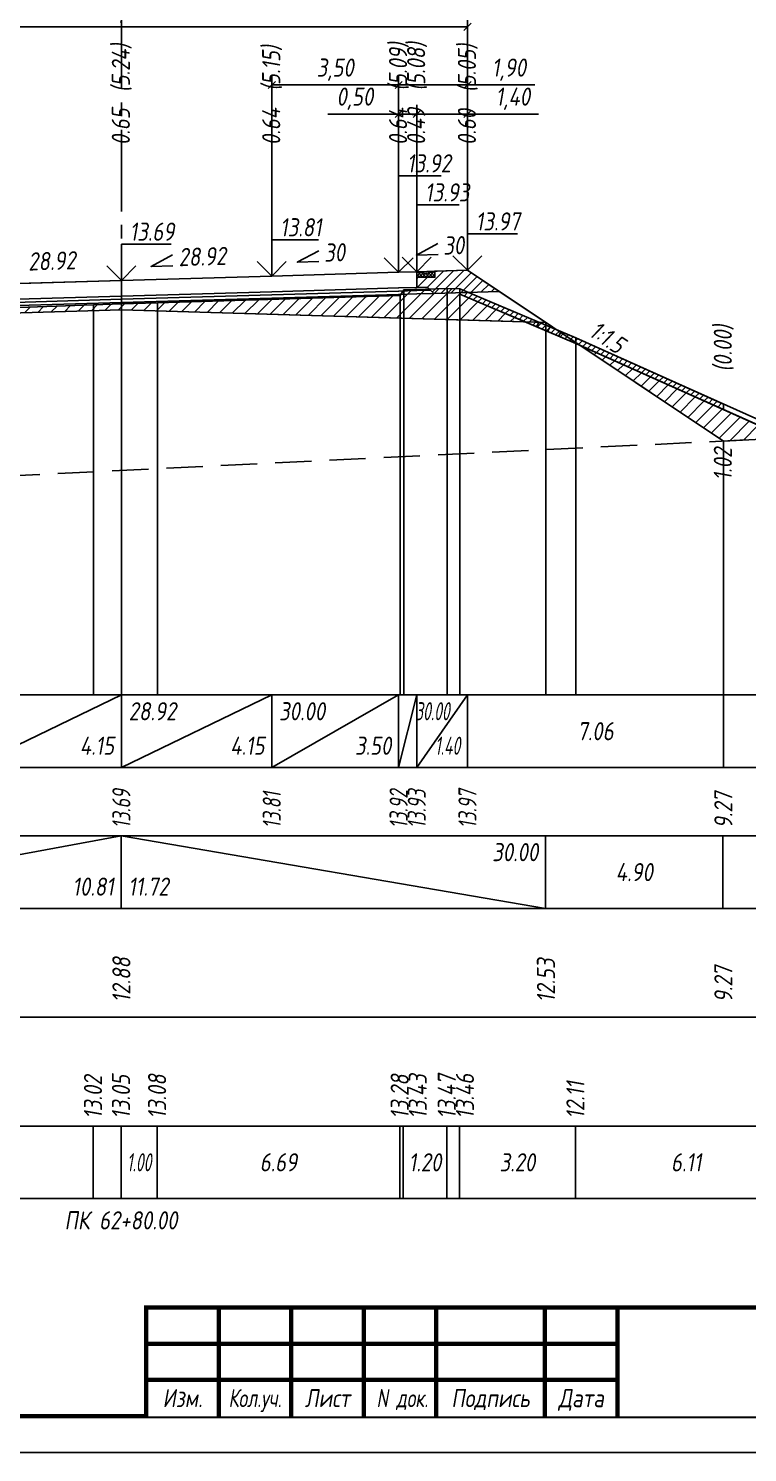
# Model space of a CAD drawing. Extents: x -717 to 1451, y -133302 to 233.
# Drawn here: x 183.7 to 282.9, y -98918.4 to -98722.1 of the extents above; entities that cross this region are included whole.
import ezdxf
from ezdxf.enums import TextEntityAlignment as Align

# ---------------------------------------------------------------- set-up
doc = ezdxf.new("R2010")
doc.units = 0
doc.linetypes.add('осевая2', pattern=[1.125, 0.75, -0.125, 0.125, -0.125])
doc.linetypes.add('штриховая', pattern=[0.75, 0.5, -0.25])
for name, color, linetype in [('Зарамочное оформление', 7, 'Continuous'), ('Интерполированный поперечник', 2, 'Continuous'), ('Код_510', 7, 'Continuous'), ('Код_514', 1, 'Continuous'), ('Код_516', 1, 'Continuous'), ('Контур_0', 7, 'Continuous'), ('Контур_2521', 7, 'Continuous'), ('Контур_2564', 7, 'Continuous'), ('Контур_2660', 7, 'Continuous'), ('Контур_2665', 7, 'Continuous'), ('Контур_400', 7, 'Continuous'), ('Контур_508', 7, 'Continuous'), ('Контур_512', 7, 'Continuous'), ('Контур_513', 7, 'Continuous'), ('Контур_818', 7, 'Continuous'), ('Красный поперечник', 1, 'Continuous'), ('Объём_2501', 7, 'Continuous'), ('Объём_2564', 7, 'Continuous'), ('Объём_2650', 7, 'Continuous'), ('Объём_2660', 7, 'Continuous'), ('Объём_2661', 7, 'Continuous'), ('Объём_2665', 7, 'Continuous'), ('Объём_2666', 7, 'Continuous'), ('Объём_2667', 7, 'Continuous'), ('Объём_2668', 7, 'Continuous'), ('Объём_2669', 7, 'Continuous'), ('Объём_2675', 7, 'Continuous'), ('Ось', 1, 'осевая2'), ('Откосы', 7, 'Continuous'), ('Отметки покрытия', 7, 'Continuous'), ('Подписи поперечников', 7, 'Continuous'), ('Рабочие отметки', 7, 'Continuous'), ('Рабочие отметки доп.', 7, 'Continuous'), ('Таблица', 7, 'Continuous'), ('Уклоны проезжей части', 7, 'Continuous'), ('Черный поперечник', 3, 'Continuous')]:
    doc.layers.add(name, color=color, linetype=linetype)
for name, color, linetype, true_color in [('Контур_2540', 2, 'Continuous', 0xffff00), ('Контур_2560', 2, 'Continuous', 0xffff00), ('Контур_2561', 7, 'Continuous', 0xff8040), ('Контур_2562', 3, 'Continuous', 0x00ff00), ('Контур_2563', 7, 'Continuous', 0xff8000), ('Контур_2570', 7, 'Continuous', 0x80ff00), ('Контур_2736', 4, 'Continuous', 0x00ffff), ('Контур_2737', 4, 'Continuous', 0x00ffff), ('Контур_2738', 4, 'Continuous', 0x00ffff), ('Контур_2739', 4, 'Continuous', 0x00ffff), ('Контур_2741', 4, 'Continuous', 0x00ffff), ('Контур_2742', 4, 'Continuous', 0x00ffff), ('Контур_2743', 4, 'Continuous', 0x00ffff), ('Контур_2744', 7, 'Continuous', 0xa4ffff), ('Контур_2745', 7, 'Continuous', 0xa4ffff), ('Контур_2747', 4, 'Continuous', 0x00ffff), ('Контур_2748', 4, 'Continuous', 0x00ffff), ('Контур_2749', 4, 'Continuous', 0x00ffff), ('Контур_2750', 4, 'Continuous', 0x00ffff), ('Контур_2751', 4, 'Continuous', 0x00ffff), ('Контур_2752', 4, 'Continuous', 0x00ffff), ('Контур_402', 7, 'Continuous', 0xff6464), ('Контур_703', 4, 'Continuous', 0x00ffff), ('Контур_705', 4, 'Continuous', 0x00ffff), ('Контур_707', 4, 'Continuous', 0x00ffff), ('Контур_720', 131, 'Continuous', 0xaaffff), ('Объём_2500', 7, 'Continuous', 0xc0c0c0), ('Объём_2520', 7, 'Continuous', 0x80ffff), ('Объём_2540', 2, 'Continuous', 0xffff00), ('Объём_2560', 2, 'Continuous', 0xffff00), ('Объём_2561', 7, 'Continuous', 0xff8040), ('Объём_2562', 3, 'Continuous', 0x00ff00), ('Объём_2563', 7, 'Continuous', 0xff8000), ('Объём_2570', 7, 'Continuous', 0x80ff00), ('Объём_2580', 3, 'Continuous', 0x00ff00), ('Объём_2600', 7, 'Continuous', 0x808000)]:
    doc.layers.add(name, color=color, linetype=linetype, true_color=true_color)
doc.styles.get("Standard").update_dxf_attribs({"font": 'txt', "height": 2.5})
doc.styles.add('М', font='romand.shx', dxfattribs={"width": 0.8, "oblique": 10, "height": 2.5})
doc.dimstyles.new('ISO-25', dxfattribs={"dimtxt": 2.5, "dimasz": 2.5, "dimexe": 1.25, "dimexo": 0.625, "dimtad": 1, "dimtxsty": 'Standard', "dimcen": 2.5, "dimadec": 0, "dimazin": 0, "dimtfac": 1, "dimtmove": 0, "dimatfit": 3, "dimfxl": 1, "dimarcsym": 0})

# ---------------------------------------------------------------- blocks, each defined once
blk = doc.blocks.new('_Oblique')
at = {"color": 0, "linetype": 'ByBlock', "lineweight": -2}
blk.add_line((-0.5, -0.5), (0.5, 0.5), dxfattribs=at)
blk = doc.blocks.new('*D1970')
at = {"color": 0, "lineweight": -2, "transparency": 16777216}
for p, q in [((237.27, -98755.11), (237.27, -98732.68)), ((244.27, -98754.9), (244.27, -98732.68)), ((237.27, -98733.93), (244.27, -98733.93)), ((244.27, -98733.93), (254.08, -98733.93))]:
    blk.add_line(p, q, dxfattribs=at)
at = {"layer": 'Defpoints', "color": 0, "transparency": 16777216}
for p in [(244.27, -98733.93), (237.27, -98755.73), (244.27, -98755.52)]:
    blk.add_point(p, dxfattribs=at)
at = {"color": 0, "lineweight": -2, "transparency": 16777216, "rotation": 180}
blk.add_blockref('_Oblique', (237.27, -98733.93), dxfattribs=at)
at = {"color": 0, "lineweight": -2, "transparency": 16777216}
blk.add_blockref('_Oblique', (244.27, -98733.93), dxfattribs=at)
at = {"color": 0, "transparency": 16777216, "insert": (250.54, -98731.82), "char_height": 2.5, "width": 8.75, "attachment_point": 5, "style": 'М'}
blk.add_mtext('1,40', dxfattribs=at)
blk = doc.blocks.new('*D1972')
at = {"color": 0, "lineweight": -2, "transparency": 16777216}
for p, q in [((234.77, -98755.18), (234.77, -98732.68)), ((237.27, -98755.11), (237.27, -98732.68)), ((234.77, -98733.93), (224.98, -98733.93)), ((237.27, -98733.93), (234.77, -98733.93))]:
    blk.add_line(p, q, dxfattribs=at)
at = {"layer": 'Defpoints', "color": 0, "transparency": 16777216}
for p in [(237.27, -98733.93), (234.77, -98755.81), (237.27, -98755.73)]:
    blk.add_point(p, dxfattribs=at)
at = {"color": 0, "lineweight": -2, "transparency": 16777216, "rotation": 180}
blk.add_blockref('_Oblique', (234.77, -98733.93), dxfattribs=at)
at = {"color": 0, "lineweight": -2, "transparency": 16777216}
blk.add_blockref('_Oblique', (237.27, -98733.93), dxfattribs=at)
at = {"color": 0, "transparency": 16777216, "insert": (228.74, -98731.82), "char_height": 2.5, "width": 9.1667, "attachment_point": 5, "style": 'М'}
blk.add_mtext('0,50', dxfattribs=at)
blk = doc.blocks.new('*D1974')
at = {"color": 0, "lineweight": -2, "transparency": 16777216}
for p, q in [((217.27, -98755.71), (217.27, -98728.68)), ((234.77, -98755.18), (234.77, -98728.68)), ((234.77, -98729.93), (217.27, -98729.93))]:
    blk.add_line(p, q, dxfattribs=at)
at = {"layer": 'Defpoints', "color": 0, "transparency": 16777216}
for p in [(217.27, -98729.93), (217.27, -98756.33), (234.77, -98755.81)]:
    blk.add_point(p, dxfattribs=at)
at = {"color": 0, "lineweight": -2, "transparency": 16777216, "rotation": 180}
blk.add_blockref('_Oblique', (217.27, -98729.93), dxfattribs=at)
at = {"color": 0, "lineweight": -2, "transparency": 16777216}
blk.add_blockref('_Oblique', (234.77, -98729.93), dxfattribs=at)
at = {"color": 0, "transparency": 16777216, "insert": (226.02, -98727.82), "char_height": 2.5, "width": 9.5833, "attachment_point": 5, "style": 'М'}
blk.add_mtext('3,50', dxfattribs=at)
blk = doc.blocks.new('*D1975')
at = {"color": 0, "lineweight": -2, "transparency": 16777216}
for p, q in [((234.77, -98755.18), (234.77, -98728.68)), ((244.27, -98754.9), (244.27, -98728.68)), ((234.77, -98729.93), (244.27, -98729.93)), ((244.27, -98729.93), (253.54, -98729.93))]:
    blk.add_line(p, q, dxfattribs=at)
at = {"layer": 'Defpoints', "color": 0, "transparency": 16777216}
for p in [(234.77, -98729.93), (234.77, -98755.81), (244.27, -98755.52)]:
    blk.add_point(p, dxfattribs=at)
at = {"color": 0, "lineweight": -2, "transparency": 16777216, "rotation": 180}
blk.add_blockref('_Oblique', (234.77, -98729.93), dxfattribs=at)
at = {"color": 0, "lineweight": -2, "transparency": 16777216}
blk.add_blockref('_Oblique', (244.27, -98729.93), dxfattribs=at)
at = {"color": 0, "transparency": 16777216, "insert": (250, -98727.82), "char_height": 2.5, "width": 8.75, "attachment_point": 5, "style": 'М'}
blk.add_mtext('1,90', dxfattribs=at)
blk = doc.blocks.new('*D1977')
at = {"color": 0, "lineweight": -2, "transparency": 16777216}
for p, q in [((148.77, -98757.79), (148.77, -98720.68)), ((244.27, -98754.9), (244.27, -98720.68)), ((148.77, -98721.93), (244.27, -98721.93))]:
    blk.add_line(p, q, dxfattribs=at)
at = {"layer": 'Defpoints', "color": 0, "transparency": 16777216}
for p in [(244.27, -98721.93), (244.27, -98755.52), (148.77, -98758.41)]:
    blk.add_point(p, dxfattribs=at)
at = {"color": 0, "lineweight": -2, "transparency": 16777216, "rotation": 180}
blk.add_blockref('_Oblique', (148.77, -98721.93), dxfattribs=at)
at = {"color": 0, "lineweight": -2, "transparency": 16777216}
blk.add_blockref('_Oblique', (244.27, -98721.93), dxfattribs=at)
at = {"color": 0, "transparency": 16777216, "insert": (196.52, -98719.82), "char_height": 2.5, "width": 10.4167, "attachment_point": 5, "style": 'М'}
blk.add_mtext('19,10', dxfattribs=at)
blk = doc.blocks.new('Штамп')
at = {"linetype": 'Continuous'}
blk.add_wipeout([(199.95, -411.25), (384.95, -411.25), (384.95, -426.25), (199.95, -426.25)], dxfattribs=at).dxf.layer = 'Зарамочное оформление'
at = {"layer": 'Зарамочное оформление', "linetype": 'Continuous', "lineweight": -3, "const_width": 0.6, "flags": 128}
for points in [[(199.95, -426.25), (199.95, -411.25), (384.95, -411.25)], [(209.95, -411.25), (209.95, -426.25)], [(219.95, -411.25), (219.95, -426.25)], [(229.95, -411.25), (229.95, -426.25)], [(239.95, -411.25), (239.95, -426.25)], [(254.95, -411.25), (254.95, -426.25)], [(264.95, -411.25), (264.95, -426.25)], [(374.95, -411.25), (374.95, -426.25)], [(199.95, -416.25), (264.95, -416.25)], [(374.95, -418.25), (384.95, -418.25)], [(199.95, -421.25), (264.95, -421.25)]]:
    blk.add_lwpolyline(points, dxfattribs=at)
at = {"linetype": 'Continuous', "insert": (319.95, -419.17), "char_height": 5, "width": 110, "attachment_point": 5, "style": 'М'}
blk.add_mtext('{\\Q10;\\W0.8;43/23-Р-ЗП2-1}', dxfattribs=at)
at = {"layer": 'Зарамочное оформление', "linetype": 'Continuous', "style": 'М', "oblique": 10}
for s, width, p in [('Лист', 0.8, (379.95, -414.66)), ('Изм.', 0.8, (204.95, -423.75)), ('Кол.уч.', 0.7, (214.95, -423.75)), ('Лист', 0.8, (224.95, -423.75)), ('N док.', 0.7, (235.28, -423.75)), ('Подпись', 0.8, (247.45, -423.75)), ('Дата', 0.8, (259.95, -423.75))]:
    blk.add_text(s, height=2.5, dxfattribs=dict(at, width=width)).set_placement(p, align=Align.MIDDLE_CENTER)
blk = doc.blocks.new('шифр')
blk.add_blockref('Штамп', (0, -98547))

msp = doc.modelspace()

# ---------------------------------------------------------------- hatches: boundary and pattern name
h = msp.add_hatch()
h.set_pattern_fill('ANSI37', color=256, scale=0.1)
h.set_pattern_definition([(45, (238.51828, -98755.92197), (-0.22451, 0.22451), []), (135, (238.51828, -98755.92197), (-0.22451, -0.22451), [])])
h.paths.add_polyline_path([(237.268, -98755.672), (237.268, -98756.425), (239.774, -98756.425), (239.768, -98755.597), (238.511, -98755.922)])
at = {"layer": 'Объём_2563'}
h = msp.add_hatch(dxfattribs=at)
h.set_pattern_fill('ANSI31', color=256, scale=0.3)
h.paths.add_polyline_path([(238.768, -98757.777), (239.642, -98758.651), (248.646, -98758.381), (244.268, -98755.462), (239.768, -98755.597), (239.774, -98756.425), (237.268, -98756.425), (237.268, -98757.822)])
at = {"layer": 'Объём_2570'}
h = msp.add_hatch(dxfattribs=at)
h.set_pattern_fill('ANSI31', color=256, scale=0.2)
h.paths.add_polyline_path([(279.576, -98774.662), (259.217, -98765.552), (243.211, -98758.766), (243.211, -98758.016), (259.217, -98764.802), (279.576, -98773.912)])
at = {"layer": 'Объём_2600'}
h = msp.add_hatch(dxfattribs=at)
h.set_pattern_fill('ANSI31', color=6, scale=0.4)
h.paths.add_polyline_path([(201.503, -98759.946), (234.972, -98758.924), (235.472, -98758.174), (241.474, -98758.002), (243.211, -98758.016), (243.211, -98758.766), (252.238, -98762.594), (196.518, -98760.922), (196.518, -98760.102)])
h = msp.add_hatch(dxfattribs=at)
h.set_pattern_fill('ANSI31', color=6, scale=0.4)
h.paths.add_polyline_path([(196.518, -98760.922), (142.482, -98762.543), (127.563, -98772.489), (141.989, -98762.255), (141.989, -98761.505), (142.793, -98761.492), (148.715, -98761.05), (149.215, -98761.8), (157.813, -98761.475), (192.655, -98760.223), (196.518, -98760.102)])
h = msp.add_hatch(dxfattribs=at)
h.set_pattern_fill('HONEY', color=5, scale=0.3)
h.paths.add_polyline_path([(259.217, -98765.552), (252.238, -98762.594), (255.094, -98762.679), (259.785, -98765.806)])
h = msp.add_hatch(dxfattribs=at)
h.set_pattern_fill('ANSI31', color=6, scale=0.4)
h.paths.add_polyline_path([(288.318, -98778.573), (279.576, -98779), (259.785, -98765.806)])

# ---------------------------------------------------------------- linework, layer by layer
at = {"flags": 128}
msp.add_lwpolyline([(-30.054, -98918.421), (389.946, -98918.421), (389.946, -98621.421), (-30.054, -98621.421)], close=True, dxfattribs=at)
at = {"const_width": 0.6, "flags": 128}
msp.add_lwpolyline([(-10.054, -98913.421), (384.946, -98913.421), (384.946, -98626.421), (-10.054, -98626.421)], close=True, dxfattribs=at)
msp.add_lwpolyline([(237.268, -98755.672), (237.268, -98756.425), (239.774, -98756.425), (239.768, -98755.597), (238.511, -98755.922), (237.268, -98755.672)])
at = {"layer": 'Код_510'}
for p, q in [((192.601, -98883.421), (192.601, -98873.421)), ((196.464, -98883.421), (196.464, -98873.421)), ((201.449, -98883.421), (201.449, -98873.421)), ((234.918, -98883.421), (234.918, -98873.421)), ((235.418, -98883.421), (235.418, -98873.421)), ((241.419, -98883.421), (241.419, -98873.421)), ((243.157, -98883.421), (243.157, -98873.421)), ((259.162, -98883.421), (259.162, -98873.421))]:
    msp.add_line(p, q, dxfattribs=at)
at = {"layer": 'Код_514'}
for p, q in [((175.768, -98824), (196.518, -98814)), ((196.518, -98824), (196.518, -98814)), ((196.518, -98824), (217.268, -98814)), ((217.268, -98824), (217.268, -98814)), ((217.268, -98824), (234.768, -98814)), ((234.768, -98824), (234.768, -98814)), ((234.768, -98824), (237.268, -98814)), ((237.268, -98824), (237.268, -98814)), ((237.268, -98824), (244.268, -98814)), ((244.268, -98824), (244.268, -98814)), ((279.576, -98824), (279.576, -98814))]:
    msp.add_line(p, q, dxfattribs=at)
at = {"layer": 'Код_516'}
for p, q in [((142.427, -98843.421), (196.464, -98833.421)), ((196.464, -98843.421), (196.464, -98833.421)), ((196.464, -98833.421), (255.04, -98843.421)), ((255.04, -98843.421), (255.04, -98833.421)), ((279.521, -98843.421), (279.521, -98833.421))]:
    msp.add_line(p, q, dxfattribs=at)
at = {"layer": 'Контур_0', "flags": 128}
for points in [[(196.518, -98756.872), (175.768, -98757.472), (158.268, -98757.997), (158.268, -98757.997), (158.268, -98757.997), (158.268, -98757.997), (158.268, -98757.997), (155.768, -98758.072), (155.768, -98760.222), (158.268, -98760.147), (158.268, -98760.147), (158.268, -98760.147), (158.268, -98760.147), (158.268, -98760.147), (158.268, -98760.147), (175.768, -98759.622), (196.518, -98759.022), (196.518, -98756.872)], [(196.518, -98756.872), (217.268, -98756.272), (234.768, -98755.747), (234.768, -98755.747), (234.768, -98755.747), (234.768, -98755.747), (234.768, -98755.747), (234.768, -98755.747), (237.268, -98755.672), (237.268, -98757.822), (234.768, -98757.897), (234.768, -98757.897), (234.768, -98757.897), (234.768, -98757.897), (234.768, -98757.897), (234.768, -98757.897), (217.268, -98758.422), (196.518, -98759.022), (196.518, -98756.872)], [(244.268, -98755.462), (244.268, -98755.462)], [(244.268, -98755.462), (279.576, -98779), (279.576, -98779), (279.576, -98779), (279.576, -98779), (279.576, -98779), (279.576, -98779), (279.576, -98779), (279.576, -98779), (279.576, -98779), (279.576, -98779), (279.576, -98779), (279.576, -98779), (279.576, -98779), (279.576, -98779), (279.576, -98779)], [(244.268, -98755.462), (279.576, -98779), (279.576, -98779), (279.576, -98779), (279.576, -98779), (279.576, -98779), (279.576, -98779), (279.576, -98779), (279.576, -98779), (279.576, -98779), (279.576, -98779), (279.576, -98779), (279.576, -98779), (279.576, -98779), (279.576, -98779), (279.576, -98779), (279.576, -98779), (279.576, -98779), (279.576, -98779), (279.576, -98779), (279.576, -98779), (279.576, -98779), (279.576, -98779), (279.576, -98779), (279.576, -98779), (279.576, -98779), (279.576, -98779), (279.576, -98779), (279.576, -98779), (279.576, -98779)], [(196.518, -98759.022), (175.768, -98759.622), (158.268, -98760.147), (158.268, -98760.147), (158.268, -98760.147), (158.268, -98760.147), (158.268, -98760.147), (158.268, -98760.147), (155.768, -98760.222), (154.268, -98760.267), (153.34, -98761.195), (155.768, -98761.122), (158.268, -98761.047), (158.268, -98761.047), (158.268, -98761.047), (158.268, -98761.047), (158.268, -98761.047), (158.268, -98761.047), (175.768, -98760.522), (196.518, -98759.922), (196.518, -98759.022)], [(196.518, -98759.022), (217.268, -98758.422), (234.768, -98757.897), (234.768, -98757.897), (234.768, -98757.897), (234.768, -98757.897), (234.768, -98757.897), (234.768, -98757.897), (237.268, -98757.822), (238.768, -98757.777), (239.642, -98758.651), (237.268, -98758.722), (234.768, -98758.797), (234.768, -98758.797), (234.768, -98758.797), (234.768, -98758.797), (234.768, -98758.797), (234.768, -98758.797), (217.268, -98759.322), (196.518, -98759.922), (196.518, -98759.022)], [(237.268, -98757.822), (238.768, -98757.777), (239.642, -98758.651), (248.646, -98758.381)]]:
    msp.add_lwpolyline(points, dxfattribs=at)
at = {"layer": 'Контур_2521', "color": 250, "flags": 128}
for points in [[(196.518, -98759.472), (217.268, -98758.872), (234.768, -98758.347), (234.768, -98758.347), (234.768, -98758.347), (234.768, -98758.347), (234.768, -98758.347), (234.768, -98758.347), (237.268, -98758.272), (239.205, -98758.214)], [(196.518, -98759.472), (175.768, -98760.072), (158.268, -98760.597), (158.268, -98760.597), (158.268, -98760.597), (158.268, -98760.597), (158.268, -98760.597), (158.268, -98760.597), (155.768, -98760.672), (153.804, -98760.731)]]:
    msp.add_lwpolyline(points, dxfattribs=at)
at = {"layer": 'Контур_2540', "flags": 128}
for points in [[(196.518, -98760.922), (255.094, -98762.679), (248.646, -98758.381), (239.642, -98758.651), (237.268, -98758.722), (234.768, -98758.797), (217.268, -98759.322), (196.518, -98759.922), (196.518, -98760.922)], [(175.768, -98760.522), (158.268, -98761.047), (155.768, -98761.122), (153.34, -98761.195), (144.088, -98761.472), (142.482, -98762.543), (196.518, -98760.922), (196.518, -98759.922), (175.768, -98760.522)]]:
    msp.add_lwpolyline(points, dxfattribs=at)
at = {"layer": 'Контур_2560', "flags": 128}
msp.add_lwpolyline([(237.268, -98755.672), (244.268, -98755.462), (244.268, -98755.462), (244.268, -98755.462)], dxfattribs=at)
at = {"layer": 'Контур_2561', "flags": 128}
msp.add_lwpolyline([(237.268, -98755.672), (237.268, -98755.672), (244.268, -98755.462), (244.268, -98755.462), (237.268, -98755.672)], dxfattribs=at)
at = {"layer": 'Контур_2562', "flags": 128}
msp.add_lwpolyline([(244.268, -98755.462), (244.268, -98755.462), (244.268, -98755.462), (244.268, -98755.462), (244.268, -98755.462)], dxfattribs=at)
at = {"layer": 'Контур_2563', "flags": 128}
msp.add_lwpolyline([(238.768, -98757.777), (239.642, -98758.651), (248.646, -98758.381), (244.268, -98755.462), (237.268, -98755.672), (237.268, -98757.822), (238.768, -98757.777)], dxfattribs=at)
at = {"layer": 'Контур_2564', "flags": 128}
msp.add_lwpolyline([(237.268, -98755.672), (244.268, -98755.462)], dxfattribs=at)
at = {"layer": 'Контур_2570', "flags": 128}
msp.add_lwpolyline([(80, -98794.75), (86.975, -98791.197), (88.081, -98790.314), (102.525, -98788.494), (105.365, -98788.249), (105.365, -98788.249), (107.534, -98786.698), (141.989, -98762.255), (141.989, -98761.505), (142.793, -98761.492), (148.715, -98761.05), (149.215, -98761.8), (157.813, -98761.475), (192.655, -98760.223), (196.518, -98760.102), (201.503, -98759.946), (234.972, -98758.924), (235.472, -98758.174), (241.474, -98758.002), (243.211, -98758.016), (243.211, -98758.766), (259.217, -98765.552), (289.791, -98779.233)], dxfattribs=at)
at = {"layer": 'Контур_2660', "flags": 128}
for points in [[(142.482, -98762.543), (196.518, -98760.922)], [(196.518, -98760.922), (255.094, -98762.679)]]:
    msp.add_lwpolyline(points, dxfattribs=at)
at = {"layer": 'Контур_2665', "flags": 128}
msp.add_lwpolyline([(244.268, -98755.462), (244.268, -98755.462)], dxfattribs=at)
at = {"layer": 'Контур_2736', "flags": 128}
msp.add_lwpolyline([(244.268, -98755.462), (279.576, -98779)], dxfattribs=at)
at = {"layer": 'Контур_2737', "flags": 128}
msp.add_lwpolyline([(279.576, -98779), (279.576, -98779)], dxfattribs=at)
at = {"layer": 'Контур_2738', "flags": 128}
msp.add_lwpolyline([(279.576, -98779), (279.576, -98779)], dxfattribs=at)
at = {"layer": 'Контур_2739', "flags": 128}
msp.add_lwpolyline([(279.576, -98779), (279.576, -98779)], dxfattribs=at)
at = {"layer": 'Контур_2741', "flags": 128}
msp.add_lwpolyline([(279.576, -98779), (279.576, -98779)], dxfattribs=at)
at = {"layer": 'Контур_2742', "flags": 128}
msp.add_lwpolyline([(279.576, -98779), (279.576, -98779)], dxfattribs=at)
at = {"layer": 'Контур_2743', "flags": 128}
msp.add_lwpolyline([(279.576, -98779), (279.576, -98779)], dxfattribs=at)
at = {"layer": 'Контур_2744', "flags": 128}
msp.add_lwpolyline([(279.576, -98779), (279.576, -98779)], dxfattribs=at)
msp.add_lwpolyline([(279.576, -98779), (279.576, -98779)], dxfattribs=at)
msp.add_lwpolyline([(279.576, -98779), (279.576, -98779)], dxfattribs=at)
msp.add_lwpolyline([(279.576, -98779), (279.576, -98779)], dxfattribs=at)
msp.add_lwpolyline([(279.576, -98779), (279.576, -98779)], dxfattribs=at)
msp.add_lwpolyline([(279.576, -98779), (279.576, -98779)], dxfattribs=at)
at = {"layer": 'Контур_2745', "flags": 128}
msp.add_lwpolyline([(279.576, -98779), (279.576, -98779)], dxfattribs=at)
msp.add_lwpolyline([(279.576, -98779), (279.576, -98779)], dxfattribs=at)
msp.add_lwpolyline([(279.576, -98779), (279.576, -98779)], dxfattribs=at)
msp.add_lwpolyline([(279.576, -98779), (279.576, -98779)], dxfattribs=at)
msp.add_lwpolyline([(279.576, -98779), (279.576, -98779)], dxfattribs=at)
msp.add_lwpolyline([(279.576, -98779), (279.576, -98779)], dxfattribs=at)
at = {"layer": 'Контур_2747', "flags": 128}
msp.add_lwpolyline([(279.576, -98779), (279.576, -98779)], dxfattribs=at)
at = {"layer": 'Контур_2748', "flags": 128}
msp.add_lwpolyline([(279.576, -98779), (279.576, -98779)], dxfattribs=at)
at = {"layer": 'Контур_2749', "flags": 128}
msp.add_lwpolyline([(279.576, -98779), (279.576, -98779)], dxfattribs=at)
at = {"layer": 'Контур_2750', "flags": 128}
msp.add_lwpolyline([(279.576, -98779), (279.576, -98779)], dxfattribs=at)
at = {"layer": 'Контур_2751', "flags": 128}
msp.add_lwpolyline([(279.576, -98779), (279.576, -98779)], dxfattribs=at)
at = {"layer": 'Контур_2752', "flags": 128}
msp.add_lwpolyline([(279.576, -98779), (279.576, -98779)], dxfattribs=at)
at = {"layer": 'Контур_400', "flags": 128}
for points in [[(155.768, -98758.072), (158.268, -98757.997), (158.268, -98757.997), (158.268, -98757.997), (158.268, -98757.997), (158.268, -98757.997), (158.268, -98757.997), (175.768, -98757.472), (196.518, -98756.872)], [(196.518, -98756.872), (217.268, -98756.272), (234.768, -98755.747), (234.768, -98755.747), (234.768, -98755.747), (234.768, -98755.747), (234.768, -98755.747), (234.768, -98755.747), (237.268, -98755.672)]]:
    msp.add_lwpolyline(points, dxfattribs=at)
at = {"layer": 'Контур_402', "flags": 128}
msp.add_lwpolyline([(142.482, -98762.543), (196.518, -98760.922), (255.094, -98762.679)], dxfattribs=at)
at = {"layer": 'Контур_508', "flags": 128}
msp.add_lwpolyline([(105, -98787.531), (142.482, -98762.543), (196.518, -98760.922), (255.094, -98762.679), (279.576, -98779)], dxfattribs=at)
at = {"layer": 'Контур_512', "flags": 128}
msp.add_lwpolyline([(105, -98787.531), (142.482, -98762.543), (196.518, -98760.922), (255.094, -98762.679), (279.576, -98779)], dxfattribs=at)
at = {"layer": 'Контур_513', "flags": 128}
msp.add_lwpolyline([(105, -98787.531), (142.482, -98762.543), (196.518, -98760.922), (255.094, -98762.679), (279.576, -98779)], dxfattribs=at)
at = {"layer": 'Контур_703', "flags": 128}
for points in [[(244.268, -98755.462), (279.576, -98779)], [(279.576, -98779), (279.576, -98779)]]:
    msp.add_lwpolyline(points, dxfattribs=at)
at = {"layer": 'Контур_705', "flags": 128}
msp.add_lwpolyline([(279.576, -98779), (279.576, -98779)], dxfattribs=at)
at = {"layer": 'Контур_707', "flags": 128}
msp.add_lwpolyline([(279.576, -98779), (279.576, -98779)], dxfattribs=at)
at = {"layer": 'Контур_720', "flags": 128}
msp.add_lwpolyline([(279.576, -98779), (279.576, -98779)], dxfattribs=at)
at = {"layer": 'Контур_818', "flags": 128}
msp.add_lwpolyline([(105, -98788.281), (105.365, -98788.249), (105.365, -98788.249), (107.534, -98786.698), (141.989, -98762.255), (141.989, -98761.505), (142.793, -98761.492), (148.715, -98761.05), (149.215, -98761.8), (157.813, -98761.475), (192.655, -98760.223), (196.518, -98760.102), (201.503, -98759.946), (234.972, -98758.924), (235.472, -98758.174), (241.474, -98758.002), (243.211, -98758.016), (243.211, -98758.766), (259.217, -98765.552), (279.576, -98774.662)], dxfattribs=at)
at = {"layer": 'Красный поперечник'}
for p, q in [((175.768, -98757.472), (196.518, -98756.872)), ((196.518, -98756.872), (217.268, -98756.272)), ((217.268, -98756.272), (234.768, -98755.747)), ((234.768, -98755.747), (237.268, -98755.672)), ((237.268, -98755.672), (244.268, -98755.462)), ((244.268, -98755.462), (279.576, -98779)), ((196.518, -98760.922), (196.518, -98814)), ((255.094, -98762.679), (255.094, -98814)), ((279.576, -98779), (279.576, -98814))]:
    msp.add_line(p, q, dxfattribs=at)
at = {"layer": 'Объём_2500', "flags": 128}
for points in [[(196.518, -98756.872), (175.768, -98757.472), (158.268, -98757.997), (158.268, -98757.997), (158.268, -98757.997), (158.268, -98757.997), (158.268, -98757.997), (155.768, -98758.072), (155.768, -98760.222), (158.268, -98760.147), (158.268, -98760.147), (158.268, -98760.147), (158.268, -98760.147), (158.268, -98760.147), (158.268, -98760.147), (175.768, -98759.622), (196.518, -98759.022), (196.518, -98756.872)], [(196.518, -98756.872), (217.268, -98756.272), (234.768, -98755.747), (234.768, -98755.747), (234.768, -98755.747), (234.768, -98755.747), (234.768, -98755.747), (234.768, -98755.747), (237.268, -98755.672), (237.268, -98757.822), (234.768, -98757.897), (234.768, -98757.897), (234.768, -98757.897), (234.768, -98757.897), (234.768, -98757.897), (234.768, -98757.897), (217.268, -98758.422), (196.518, -98759.022), (196.518, -98756.872)]]:
    msp.add_lwpolyline(points, dxfattribs=at)
at = {"layer": 'Объём_2501', "flags": 128}
for points in [[(155.768, -98758.072), (158.268, -98757.997), (158.268, -98757.997), (158.268, -98757.997), (158.268, -98757.997), (158.268, -98757.997), (158.268, -98757.997), (175.768, -98757.472), (196.518, -98756.872)], [(196.518, -98756.872), (217.268, -98756.272), (234.768, -98755.747), (234.768, -98755.747), (234.768, -98755.747), (234.768, -98755.747), (234.768, -98755.747), (234.768, -98755.747), (237.268, -98755.672)]]:
    msp.add_lwpolyline(points, dxfattribs=at)
at = {"layer": 'Объём_2520', "color": 250, "flags": 128}
for points in [[(196.518, -98759.022), (175.768, -98759.622), (158.268, -98760.147), (158.268, -98760.147), (158.268, -98760.147), (158.268, -98760.147), (158.268, -98760.147), (158.268, -98760.147), (155.768, -98760.222), (154.268, -98760.267), (153.34, -98761.195), (155.768, -98761.122), (158.268, -98761.047), (158.268, -98761.047), (158.268, -98761.047), (158.268, -98761.047), (158.268, -98761.047), (158.268, -98761.047), (175.768, -98760.522), (196.518, -98759.922), (196.518, -98759.022)], [(196.518, -98759.022), (217.268, -98758.422), (234.768, -98757.897), (234.768, -98757.897), (234.768, -98757.897), (234.768, -98757.897), (234.768, -98757.897), (234.768, -98757.897), (237.268, -98757.822), (238.768, -98757.777), (239.642, -98758.651), (237.268, -98758.722), (234.768, -98758.797), (234.768, -98758.797), (234.768, -98758.797), (234.768, -98758.797), (234.768, -98758.797), (234.768, -98758.797), (217.268, -98759.322), (196.518, -98759.922), (196.518, -98759.022)]]:
    msp.add_lwpolyline(points, dxfattribs=at)
at = {"layer": 'Объём_2540', "flags": 128}
for points in [[(196.518, -98760.922), (255.094, -98762.679), (248.646, -98758.381), (239.642, -98758.651), (237.268, -98758.722), (234.768, -98758.797), (217.268, -98759.322), (196.518, -98759.922), (196.518, -98760.922)], [(175.768, -98760.522), (158.268, -98761.047), (155.768, -98761.122), (153.34, -98761.195), (144.088, -98761.472), (142.482, -98762.543), (196.518, -98760.922), (196.518, -98759.922), (175.768, -98760.522)]]:
    msp.add_lwpolyline(points, dxfattribs=at)
at = {"layer": 'Объём_2560', "flags": 128}
msp.add_lwpolyline([(237.268, -98755.672), (244.268, -98755.462), (244.268, -98755.462), (244.268, -98755.462)], dxfattribs=at)
at = {"layer": 'Объём_2561', "flags": 128}
msp.add_lwpolyline([(237.268, -98755.672), (237.268, -98755.672), (244.268, -98755.462), (244.268, -98755.462), (237.268, -98755.672)], dxfattribs=at)
at = {"layer": 'Объём_2562', "flags": 128}
msp.add_lwpolyline([(244.268, -98755.462), (244.268, -98755.462), (244.268, -98755.462), (244.268, -98755.462), (244.268, -98755.462)], dxfattribs=at)
at = {"layer": 'Объём_2563', "color": 250, "flags": 128}
msp.add_lwpolyline([(238.768, -98757.777), (239.642, -98758.651), (248.646, -98758.381), (244.268, -98755.462), (239.768, -98755.597), (239.774, -98756.425), (237.268, -98756.425), (237.268, -98757.822), (238.768, -98757.777)], dxfattribs=at)
at = {"layer": 'Объём_2564', "flags": 128}
msp.add_lwpolyline([(237.268, -98755.672), (244.268, -98755.462)], dxfattribs=at)
at = {"layer": 'Объём_2570', "flags": 128}
msp.add_lwpolyline([(279.576, -98774.662), (259.217, -98765.552), (243.211, -98758.766), (243.211, -98758.016), (259.217, -98764.802), (279.576, -98773.912), (279.576, -98774.662), (279.576, -98774.662)], dxfattribs=at)
at = {"layer": 'Объём_2580', "flags": 128}
msp.add_lwpolyline([(244.268, -98755.462), (244.268, -98755.462)], dxfattribs=at)
at = {"layer": 'Объём_2600', "color": 5, "flags": 128}
msp.add_lwpolyline([(259.217, -98765.552), (252.238, -98762.594), (255.094, -98762.679), (259.785, -98765.806), (259.217, -98765.552), (259.217, -98765.552)], dxfattribs=at)
at = {"layer": 'Объём_2650', "color": 6, "flags": 128}
for points in [[(201.503, -98759.946), (234.972, -98758.924), (235.472, -98758.174), (241.474, -98758.002), (243.211, -98758.016), (243.211, -98758.766), (252.238, -98762.594), (196.518, -98760.922), (196.518, -98760.102), (201.503, -98759.946), (201.503, -98759.946)], [(196.518, -98760.922), (142.482, -98762.543), (127.563, -98772.489), (141.989, -98762.255), (141.989, -98761.505), (142.793, -98761.492), (148.715, -98761.05), (149.215, -98761.8), (157.813, -98761.475), (192.655, -98760.223), (196.518, -98760.102), (196.518, -98760.922), (196.518, -98760.922)], [(288.318, -98778.573), (279.576, -98779), (259.785, -98765.806), (288.318, -98778.573), (288.318, -98778.573)]]:
    msp.add_lwpolyline(points, dxfattribs=at)
at = {"layer": 'Объём_2660', "flags": 128}
for points in [[(142.482, -98762.543), (196.518, -98760.922)], [(196.518, -98760.922), (255.094, -98762.679)]]:
    msp.add_lwpolyline(points, dxfattribs=at)
at = {"layer": 'Объём_2661', "flags": 128}
msp.add_lwpolyline([(244.268, -98755.462), (279.576, -98779)], dxfattribs=at)
at = {"layer": 'Объём_2665', "flags": 128}
msp.add_lwpolyline([(244.268, -98755.462), (244.268, -98755.462)], dxfattribs=at)
at = {"layer": 'Объём_2666', "flags": 128}
msp.add_lwpolyline([(244.268, -98755.462), (279.576, -98779)], dxfattribs=at)
at = {"layer": 'Объём_2667', "flags": 128}
msp.add_lwpolyline([(279.576, -98779), (279.576, -98779)], dxfattribs=at)
msp.add_lwpolyline([(279.576, -98779), (279.576, -98779)], dxfattribs=at)
at = {"layer": 'Объём_2668', "flags": 128}
msp.add_lwpolyline([(279.576, -98779), (279.576, -98779)], dxfattribs=at)
msp.add_lwpolyline([(279.576, -98779), (279.576, -98779)], dxfattribs=at)
at = {"layer": 'Объём_2669', "flags": 128}
msp.add_lwpolyline([(279.576, -98779), (279.576, -98779)], dxfattribs=at)
msp.add_lwpolyline([(279.576, -98779), (279.576, -98779)], dxfattribs=at)
at = {"layer": 'Объём_2675', "flags": 128}
msp.add_lwpolyline([(279.576, -98779), (279.576, -98779)], dxfattribs=at)
msp.add_lwpolyline([(279.576, -98779), (279.576, -98779)], dxfattribs=at)
msp.add_lwpolyline([(279.576, -98779), (279.576, -98779)], dxfattribs=at)
msp.add_lwpolyline([(279.576, -98779), (279.576, -98779)], dxfattribs=at)
msp.add_lwpolyline([(279.576, -98779), (279.576, -98779)], dxfattribs=at)
msp.add_lwpolyline([(279.576, -98779), (279.576, -98779)], dxfattribs=at)
msp.add_lwpolyline([(279.576, -98779), (279.576, -98779)], dxfattribs=at)
msp.add_lwpolyline([(279.576, -98779), (279.576, -98779)], dxfattribs=at)
msp.add_lwpolyline([(279.576, -98779), (279.576, -98779)], dxfattribs=at)
msp.add_lwpolyline([(279.576, -98779), (279.576, -98779)], dxfattribs=at)
msp.add_lwpolyline([(279.576, -98779), (279.576, -98779)], dxfattribs=at)
msp.add_lwpolyline([(279.576, -98779), (279.576, -98779)], dxfattribs=at)
at = {"layer": 'Ось', "ltscale": 15}
msp.add_line((196.518, -98797.971), (196.518, -98715.843), dxfattribs=at)
at = {"layer": 'Откосы', "color": 1, "flags": 128}
for points in [[(223.783, -98754.266), (220.784, -98754.356), (223.738, -98752.767)], [(240.219, -98753.291), (237.221, -98753.381), (240.174, -98751.791)], [(203.609, -98754.857), (200.611, -98754.943), (203.566, -98753.357)]]:
    msp.add_lwpolyline(points, dxfattribs=at)
at = {"layer": 'Отметки покрытия', "color": 1}
for p, q in [((234.768, -98755.747), (234.768, -98742.462)), ((234.768, -98742.462), (240.618, -98742.462)), ((237.268, -98755.672), (237.268, -98746.462)), ((237.268, -98746.462), (243.118, -98746.462)), ((244.268, -98755.462), (244.268, -98750.462)), ((244.268, -98750.462), (251.168, -98750.462)), ((196.518, -98756.872), (196.518, -98751.872)), ((196.518, -98751.872), (203.368, -98751.872)), ((217.268, -98756.272), (217.268, -98751.272)), ((217.268, -98751.272), (223.718, -98751.272)), ((196.518, -98756.872), (194.518, -98754.872)), ((196.518, -98756.872), (198.518, -98754.872)), ((217.268, -98756.272), (215.268, -98754.272)), ((217.268, -98756.272), (219.268, -98754.272)), ((234.768, -98755.747), (232.768, -98753.747)), ((234.768, -98755.747), (236.768, -98753.747)), ((237.268, -98755.672), (235.268, -98753.672)), ((237.268, -98755.672), (239.268, -98753.672)), ((244.268, -98755.462), (242.268, -98753.462)), ((244.268, -98755.462), (246.268, -98753.462))]:
    msp.add_line(p, q, dxfattribs=at)
at = {"layer": 'Таблица'}
for p, q in [((80, -98814), (304.576, -98814)), ((80, -98824), (304.576, -98824)), ((80, -98833.421), (304.576, -98833.421)), ((79.946, -98843.421), (304.521, -98843.421)), ((79.946, -98858.421), (304.521, -98858.421)), ((79.946, -98873.421), (304.521, -98873.421)), ((79.946, -98883.421), (304.521, -98883.421))]:
    msp.add_line(p, q, dxfattribs=at)
at = {"layer": 'Черный поперечник', "color": 7}
for p, q in [((234.972, -98758.924), (234.972, -98814)), ((235.472, -98758.174), (235.472, -98814)), ((241.474, -98758.002), (241.474, -98814)), ((243.211, -98758.016), (243.211, -98814)), ((192.655, -98760.223), (192.655, -98814)), ((196.518, -98760.102), (196.518, -98814)), ((201.503, -98759.946), (201.503, -98814)), ((259.217, -98764.802), (259.217, -98814))]:
    msp.add_line(p, q, dxfattribs=at)
at = {"layer": 'Черный поперечник', "flags": 128}
msp.add_lwpolyline([(80, -98794), (86.975, -98790.447), (88.081, -98789.564), (102.525, -98787.744), (105.365, -98787.499), (107.534, -98785.948), (141.989, -98761.505), (142.793, -98761.492), (148.715, -98761.05), (149.215, -98761.8), (157.813, -98761.475), (192.655, -98760.223), (196.518, -98760.102), (201.503, -98759.946), (234.972, -98758.924), (235.472, -98758.174), (241.474, -98758.002), (243.211, -98758.016), (259.217, -98764.802), (289.791, -98778.483), (292.209, -98778.508), (304.576, -98778.023)], dxfattribs=at)

# ---------------------------------------------------------------- texts
at = {"layer": 'Код_510', "style": 'М', "oblique": 10, "width": 0.8}
for s, p in [('13.02', (192.601, -98872.421)), ('13.05', (196.464, -98872.421)), ('13.08', (201.449, -98872.421)), ('13.28', (234.918, -98872.421)), ('13.43', (237.418, -98872.421)), ('13.47', (241.419, -98872.421)), ('13.46', (243.919, -98872.421)), ('12.11', (259.162, -98872.421))]:
    msp.add_text(s, height=2.5, rotation=90, dxfattribs=at).set_placement(p, align=Align.MIDDLE_LEFT)
at = {"layer": 'Код_510', "style": 'М', "oblique": 10}
for s, width, p in [('1.00', 0.6, (198.957, -98878.421)), ('6.69', 0.8, (218.184, -98878.421)), ('1.20', 0.8, (238.419, -98878.421)), ('3.20', 0.8, (251.16, -98878.421)), ('6.11', 0.8, (274.45, -98878.421))]:
    msp.add_text(s, height=2.5, dxfattribs=dict(at, width=width)).set_placement(p, align=Align.MIDDLE_CENTER)
at = {"layer": 'Код_514', "style": 'М', "oblique": 10}
for s, width, p in [('28.92', 0.8, (197.518, -98815)), ('30.00', 0.8, (218.268, -98815)), ('30.00', 0.6, (237.032, -98815))]:
    msp.add_text(s, height=2.5, dxfattribs=dict(at, width=width)).set_placement(p, align=Align.TOP_LEFT)
at = {"layer": 'Код_514', "style": 'М', "oblique": 10, "width": 0.8}
msp.add_text('7.06', height=2.5, dxfattribs=at).set_placement((261.922, -98819), align=Align.MIDDLE_CENTER)
at = {"layer": 'Код_514', "style": 'М', "oblique": 10}
for s, width, p in [('4.15', 0.8, (195.518, -98823)), ('4.15', 0.8, (216.268, -98823)), ('3.50', 0.8, (233.768, -98823)), ('1.40', 0.6, (243.268, -98823))]:
    msp.add_text(s, height=2.5, dxfattribs=dict(at, width=width)).set_placement(p, align=Align.BOTTOM_RIGHT)
for s, width, p in [('13.69', 0.7, (196.518, -98832.382)), ('13.81', 0.7, (217.268, -98832.382)), ('13.92', 0.7, (234.768, -98832.382)), ('13.93', 0.7, (237.268, -98832.382)), ('13.97', 0.7, (244.268, -98832.382)), ('9.27', 0.8, (279.576, -98832.382))]:
    msp.add_text(s, height=2.5, rotation=90, dxfattribs=dict(at, width=width)).set_placement(p, align=Align.MIDDLE_LEFT)
at = {"layer": 'Код_516', "style": 'М', "oblique": 10, "width": 0.8}
msp.add_text('30.00', height=2.5, dxfattribs=at).set_placement((254.04, -98834.421), align=Align.TOP_RIGHT)
msp.add_text('4.90', height=2.5, dxfattribs=at).set_placement((267.281, -98838.421), align=Align.MIDDLE_CENTER)
msp.add_text('10.81', height=2.5, dxfattribs=at).set_placement((195.464, -98842.421), align=Align.BOTTOM_RIGHT)
msp.add_text('11.72', height=2.5, dxfattribs=at).set_placement((197.464, -98842.421), align=Align.BOTTOM_LEFT)
for s, p in [('12.88', (196.518, -98856.371)), ('12.53', (255.094, -98856.371)), ('9.27', (279.576, -98856.371))]:
    msp.add_text(s, height=2.5, rotation=90, dxfattribs=at).set_placement(p, align=Align.MIDDLE_LEFT)
at = {"layer": 'Отметки покрытия', "color": 1, "style": 'М', "oblique": 10, "width": 0.8}
for s, p in [('13.92', (235.909, -98742.731)), ('13.93', (238.409, -98746.731)), ('13.69', (197.659, -98752.141)), ('13.81', (218.409, -98751.541)), ('13.97', (245.409, -98750.731))]:
    msp.add_text(s, height=2.5, dxfattribs=at).set_placement(p, align=Align.BOTTOM_LEFT)
at = {"layer": 'Подписи поперечников', "style": 'М', "oblique": 10, "width": 0.8}
msp.add_text('ПК 62+80.00', height=2.5, dxfattribs=at).set_placement((196.464, -98888.421), align=Align.BOTTOM_CENTER)
at = {"layer": 'Рабочие отметки', "color": 1, "style": 'М', "oblique": 10, "width": 0.8}
for s, p in [('0.65', (196.44, -98738.212)), ('0.64', (217.19, -98738.212)), ('0.64', (234.69, -98738.212)), ('0.49', (237.19, -98738.212)), ('0.60', (244.19, -98738.212))]:
    msp.add_text(s, height=2.5, rotation=90, dxfattribs=at).set_placement(p, align=Align.MIDDLE_LEFT)
msp.add_text('1.02', height=2.5, rotation=90, dxfattribs=at).set_placement((279.498, -98779.931), align=Align.MIDDLE_RIGHT)
at = {"layer": 'Рабочие отметки доп.', "color": 1, "style": 'М', "oblique": 10, "width": 0.8}
for s, p in [('(5.24)', (196.44, -98730.912)), ('(5.15)', (217.19, -98730.712)), ('(5.09)', (234.69, -98730.712)), ('(5.08)', (237.19, -98730.712)), ('(5.05)', (244.19, -98730.912)), ('(0.00)', (279.498, -98769.431))]:
    msp.add_text(s, height=2.5, rotation=90, dxfattribs=at).set_placement(p, align=Align.MIDDLE_LEFT)
at = {"layer": 'Уклоны проезжей части', "color": 1, "style": 'М', "oblique": 10, "width": 0.8}
for s, rotation, p in [('30', 1.71836, (242.424, -98754.034)), ('28.92', 1.65628, (186.988, -98756.172)), ('28.92', 1.65628, (207.738, -98755.572)), ('30', 1.71836, (225.988, -98755.01)), ('1:1.5', 326.30994, (262.477, -98766.399))]:
    msp.add_text(s, height=2.5, rotation=rotation, dxfattribs=at).set_placement(p, align=Align.BOTTOM_CENTER)

# ---------------------------------------------------------------- dimensions: what is measured, and where the dimension line sits
at = {"color": 5}
dim = msp.add_linear_dim(base=(244.268, -98721.934), p1=(148.768, -98758.414), p2=(244.268, -98755.524), angle=180, dimstyle='ISO-25', override={"dimasz": 1, "dimlfac": 0.2, "dimzin": 0, "dimtxsty": 'М', "dimblk1": 'Oblique', "dimblk2": 'Oblique', "dimsah": 1}, dxfattribs=at)
dim.commit()
dim.dimension.update_dxf_attribs({"geometry": '*D1977', "text_midpoint": (196.518, -98719.821)})
dim = msp.add_linear_dim(base=(217.268, -98729.934), p1=(234.768, -98755.809), p2=(217.268, -98756.334), dimstyle='ISO-25', override={"dimasz": 1, "dimlfac": 0.2, "dimzin": 0, "dimtxsty": 'М', "dimblk1": 'Oblique', "dimblk2": 'Oblique', "dimsah": 1}, dxfattribs=at)
dim.commit()
dim.dimension.update_dxf_attribs({"geometry": '*D1974', "text_midpoint": (226.018, -98727.821)})
dim = msp.add_linear_dim(base=(234.768, -98729.934), p1=(244.268, -98755.524), p2=(234.768, -98755.809), dimstyle='ISO-25', override={"dimasz": 1, "dimlfac": 0.2, "dimzin": 0, "dimtxsty": 'М', "dimblk1": 'Oblique', "dimblk2": 'Oblique', "dimsah": 1}, dxfattribs=at)
dim.commit()
dim.dimension.update_dxf_attribs({"geometry": '*D1975', "text_midpoint": (249.997, -98729.934), "dimtype": 160})
for base, p1, p2, picture, middle in [((237.268, -98733.934), (234.768, -98755.809), (237.268, -98755.734), '*D1972', (228.738, -98733.934)), ((244.268, -98733.934), (237.268, -98755.734), (244.268, -98755.524), '*D1970', (250.539, -98733.934))]:
    dim = msp.add_linear_dim(base=base, p1=p1, p2=p2, angle=180, dimstyle='ISO-25', override={"dimasz": 1, "dimlfac": 0.2, "dimzin": 0, "dimtxsty": 'М', "dimblk1": 'Oblique', "dimblk2": 'Oblique', "dimsah": 1}, dxfattribs=at)
    dim.commit()
    dim.dimension.update_dxf_attribs({"geometry": picture, "text_midpoint": middle, "dimtype": 160})

# ---------------------------------------------------------------- next in the draw order: block references
msp.add_blockref('шифр', (0, 59.829))

# ---------------------------------------------------------------- next in the draw order: linework, layer by layer
at = {"layer": 'Интерполированный поперечник', "linetype": 'штриховая', "ltscale": 10, "flags": 128}
msp.add_lwpolyline([(105.368, -98787.512), (289.821, -98778.5)], dxfattribs=at)

doc.saveas('drawing.dxf')
